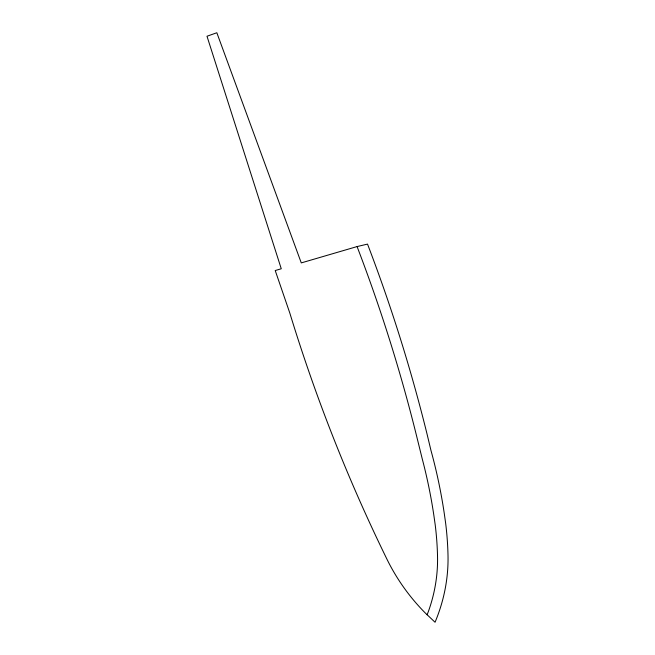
<?xml version="1.0" encoding="UTF-8"?>
<svg xmlns="http://www.w3.org/2000/svg" width="655" height="655" viewBox="0 0 655 655"><rect width="100%" height="100%" fill="white"/><g stroke="black" fill="none" stroke-linecap="round" stroke-linejoin="round"><path stroke-width="0.98" d="M427.109 614.783L428.329 611.647A172.257 154.957 -24.4 0 0 437.524 556.095A371.868 334.517 -24.4 0 0 435.207 524.86L433.847 515.28A639.46 575.229 -24.4 0 0 422.287 459.049L416.867 437.106A1973.662 1775.418 -24.4 0 0 357.605 247.967L357.139 246.558L301.275 262.901L216.838 32.75L206.996 36.238L281.265 268.763L275.223 270.531L289.813 313.049A2059.877 1852.979 -24.4 0 0 386.606 558.494A249.121 224.1 -24.4 0 0 425.226 612.941L435.051 622.25A182.786 164.43 -24.4 0 0 448.004 555.17A383.036 344.563 -24.4 0 0 445.613 522.968L444.229 513.184A650.104 584.809 -24.4 0 0 430.957 450.394L427.085 434.208A1983.979 1784.703 -24.4 0 0 367.52 244.102L357.139 246.558"/></g></svg>
